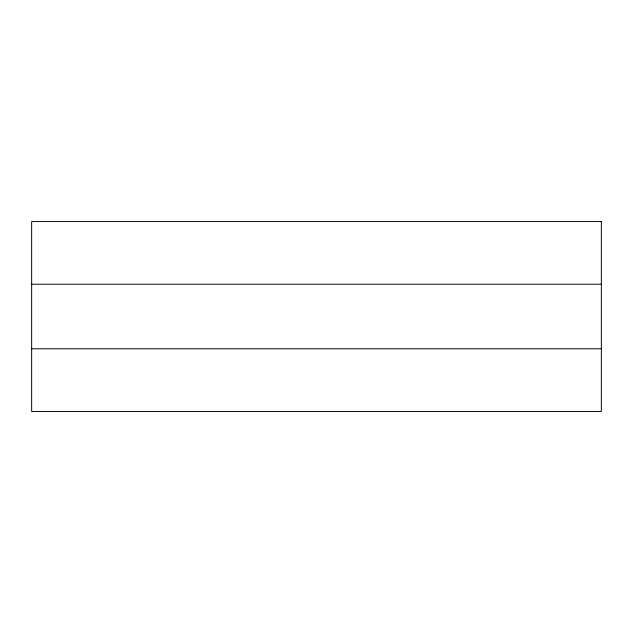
<?xml version="1.0" encoding="UTF-8"?>
<svg xmlns="http://www.w3.org/2000/svg" width="633" height="633" viewBox="0 0 633 633"><rect width="100%" height="100%" fill="white"/><g stroke="black" fill="none" stroke-linecap="round" stroke-linejoin="round"><path stroke-width="0.95" d="M31.65 284.217L601.35 284.217M31.65 348.783L601.35 348.783M601.35 221.55L31.65 221.55L31.65 411.45L601.35 411.45L601.35 221.55"/></g></svg>
